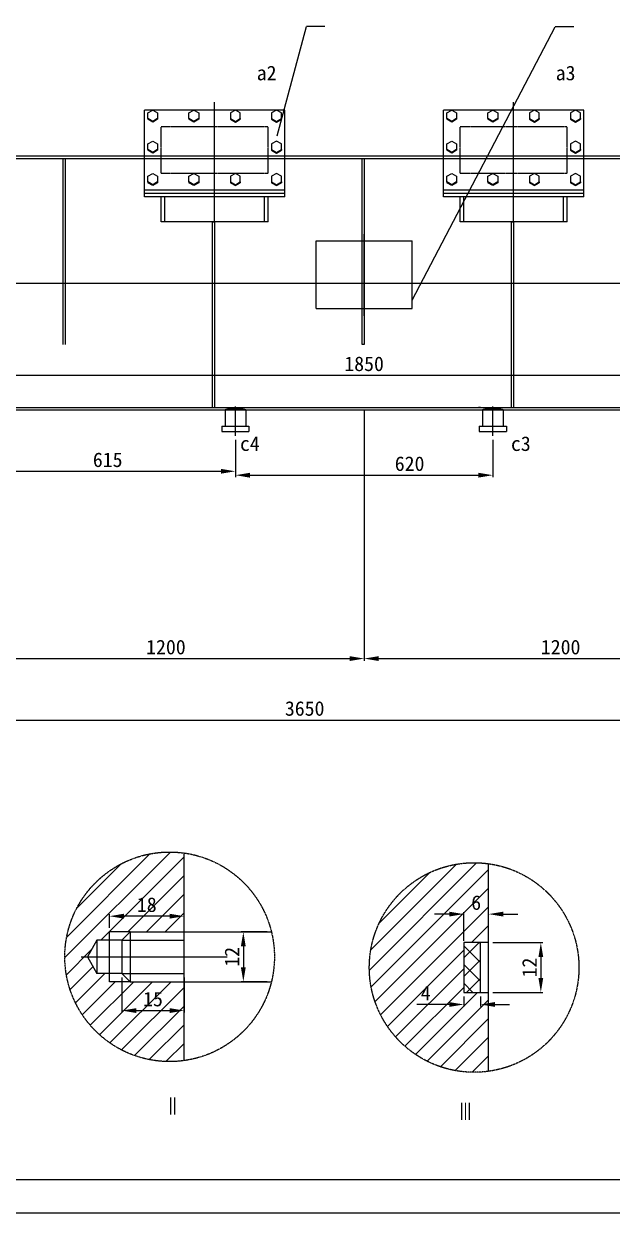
# Model space of a CAD drawing. Header units: millimetres. Extents: x -488296 to -479566, y 284705 to 289457.
# Drawn here: x -484511 to -483095, y 284705 to 287570 of the extents above; entities that cross this region are included whole.
import ezdxf
from ezdxf.lldxf.tags import DXFTag

# ---------------------------------------------------------------- set-up
doc = ezdxf.new("R2010")
doc.units = ezdxf.units.MM
doc.linetypes.add('CENTER2', pattern=[1.125, 0.75, -0.125, 0.125, -0.125])
doc.linetypes.add('HIDDEN2', pattern=[0.1875, 0.125, -0.0625])
for name, color, linetype in [('CDR_DWG1', 4, 'Continuous'), ('CEN', 2, 'CENTER'), ('center', 3, 'CENTER'), ('DASH', 5, 'HIDDEN2'), ('DIM', 4, 'Continuous'), ('FHID', 5, 'DASHED2'), ('xishixian', 3, 'CENTER2'), ('中心线', 1, 'CENTERX2'), ('粗', 7, 'Continuous'), ('细实线', 3, 'Continuous')]:
    doc.layers.add(name, color=color, linetype=linetype)
doc.styles.add('HZ', font='ROMANS.shx', dxfattribs={"width": 0.7, "height": 32, "bigfont": 'HZ.shx'})
tags = doc.linetypes.add('CENTER', pattern=[50.8, 31.75, -6.35, 6.35, -6.35]).pattern_tags.tags
tags[10:11] = [DXFTag(74, 4), DXFTag(75, 0), DXFTag(340, '0'), DXFTag(46, 1.0), DXFTag(50, 0.0), DXFTag(44, 0.0), DXFTag(45, 0.0)]
tags[8:9] = [DXFTag(74, 4), DXFTag(75, 0), DXFTag(340, '0'), DXFTag(46, 1.0), DXFTag(50, 0.0), DXFTag(44, 0.0), DXFTag(45, 0.0)]
tags[6:7] = [DXFTag(74, 4), DXFTag(75, 0), DXFTag(340, '0'), DXFTag(46, 1.0), DXFTag(50, 0.0), DXFTag(44, 0.0), DXFTag(45, 0.0)]
tags[4:5] = [DXFTag(74, 4), DXFTag(75, 0), DXFTag(340, '0'), DXFTag(46, 1.0), DXFTag(50, 0.0), DXFTag(44, 0.0), DXFTag(45, 0.0)]
tags = doc.linetypes.add('CENTERX2', pattern=[101.6, 63.5, -12.7, 12.7, -12.7]).pattern_tags.tags
tags[10:11] = [DXFTag(74, 4), DXFTag(75, 0), DXFTag(340, '0'), DXFTag(46, 1.0), DXFTag(50, 0.0), DXFTag(44, 0.0), DXFTag(45, 0.0)]
tags[8:9] = [DXFTag(74, 4), DXFTag(75, 0), DXFTag(340, '0'), DXFTag(46, 1.0), DXFTag(50, 0.0), DXFTag(44, 0.0), DXFTag(45, 0.0)]
tags[6:7] = [DXFTag(74, 4), DXFTag(75, 0), DXFTag(340, '0'), DXFTag(46, 1.0), DXFTag(50, 0.0), DXFTag(44, 0.0), DXFTag(45, 0.0)]
tags[4:5] = [DXFTag(74, 4), DXFTag(75, 0), DXFTag(340, '0'), DXFTag(46, 1.0), DXFTag(50, 0.0), DXFTag(44, 0.0), DXFTag(45, 0.0)]
tags = doc.linetypes.add('DASHED2', pattern=[0.375, 0.25, -0.125]).pattern_tags.tags
tags[6:7] = [DXFTag(74, 4), DXFTag(75, 0), DXFTag(340, '0'), DXFTag(46, 1.0), DXFTag(50, 0.0), DXFTag(44, 0.0), DXFTag(45, 0.0)]
tags[4:5] = [DXFTag(74, 4), DXFTag(75, 0), DXFTag(340, '0'), DXFTag(46, 1.0), DXFTag(50, 0.0), DXFTag(44, 0.0), DXFTag(45, 0.0)]
doc.dimstyles.get("Standard").update_dxf_attribs({"dimscale": 10, "dimtxt": 3.5, "dimasz": 3.5, "dimexe": 0.5, "dimexo": 1, "dimgap": 1, "dimtad": 1, "dimtoh": 1, "dimdec": 1, "dimdsep": 46, "dimtxsty": 'Standard', "dimcen": 0.09, "dimclrd": 256, "dimclre": 256, "dimclrt": 256, "dimadec": 0, "dimazin": 2, "dimtfac": 1, "dimtdec": 1, "dimtofl": 0, "dimtmove": 0, "dimatfit": 3, "dimfxl": 1, "dimtolj": 1, "dimtzin": 0, "dimarcsym": 0})
doc.dimstyles.new('Standard 10', dxfattribs={"dimscale": 10, "dimtxt": 3.5, "dimasz": 3.5, "dimexe": 0.5, "dimexo": 1, "dimgap": 1, "dimtad": 1, "dimtoh": 1, "dimdec": 1, "dimlfac": 0.1, "dimdsep": 46, "dimtxsty": 'Standard', "dimcen": 0.09, "dimclrd": 256, "dimclre": 256, "dimclrt": 256, "dimadec": 0, "dimazin": 2, "dimtfac": 1, "dimtdec": 1, "dimtofl": 0, "dimtmove": 0, "dimatfit": 3, "dimfxl": 1, "dimtolj": 1, "dimtzin": 0, "dimarcsym": 0})
pattern_1 = [(45, (4048.455, -2022.37), (-22.4506403, 22.4506403), [])]

# ---------------------------------------------------------------- blocks, each defined once
blk = doc.blocks.new('*D9')
at = {"lineweight": -2}
for p, q in [((-485517, 286575.4), (-485517, 285888)), ((-481866.9, 286565.4), (-481866.9, 285888)), ((-485482, 285893), (-481901.9, 285893))]:
    blk.add_line(p, q, dxfattribs=at)
for points in [[(-485482, 285898.9), (-485482, 285887.2), (-485517, 285893)], [(-481901.9, 285898.9), (-481901.9, 285887.2), (-481866.9, 285893)]]:
    blk.add_solid(points)
at = {"layer": 'DEFPOINTS', "color": 0}
for p in [(-485517, 286585.4), (-481866.9, 286575.4), (-481866.9, 285893)]:
    blk.add_point(p, dxfattribs=at)
at = {"insert": (-483835.1, 285920.5), "char_height": 35, "attachment_point": 5}
blk.add_mtext('\\A1;3650', dxfattribs=at)
blk = doc.blocks.new('*D10')
at = {"lineweight": -2}
for p, q in [((-483692, 286639.4), (-483692, 286035.9)), ((-482491.9, 286158.8), (-482491.9, 286035.9)), ((-483657, 286040.9), (-482526.9, 286040.9))]:
    blk.add_line(p, q, dxfattribs=at)
for points in [[(-483657, 286046.8), (-483657, 286035.1), (-483692, 286040.9)], [(-482526.9, 286046.8), (-482526.9, 286035.1), (-482491.9, 286040.9)]]:
    blk.add_solid(points)
at = {"layer": 'DEFPOINTS', "color": 0}
for p in [(-483692, 286649.4), (-482491.9, 286168.8), (-482491.9, 286040.9)]:
    blk.add_point(p, dxfattribs=at)
at = {"insert": (-483218.7, 286068.4), "char_height": 35, "attachment_point": 5}
blk.add_mtext('\\A1;1200', dxfattribs=at)
blk = doc.blocks.new('*D11')
at = {"lineweight": -2}
for p, q in [((-483692, 286629.4), (-483692, 286035.9)), ((-484892, 286148.8), (-484892, 286035.9)), ((-484857, 286040.9), (-483727, 286040.9))]:
    blk.add_line(p, q, dxfattribs=at)
for points in [[(-484857, 286046.8), (-484857, 286035.1), (-484892, 286040.9)], [(-483727, 286046.8), (-483727, 286035.1), (-483692, 286040.9)]]:
    blk.add_solid(points)
at = {"layer": 'DEFPOINTS', "color": 0}
for p in [(-483692, 286639.4), (-484892, 286158.8), (-483692, 286040.9)]:
    blk.add_point(p, dxfattribs=at)
at = {"insert": (-484169.2, 286068.4), "char_height": 35, "attachment_point": 5}
blk.add_mtext('\\A1;1200', dxfattribs=at)
blk = doc.blocks.new('*D12')
at = {"layer": 'CEN', "lineweight": -2}
for p, q in [((-484305.3, 285392.7), (-484305.3, 285425.5)), ((-484160.3, 285420.5), (-484270.3, 285420.5)), ((-484125.3, 285392.7), (-484125.3, 285425.5))]:
    blk.add_line(p, q, dxfattribs=at)
at = {"layer": 'CEN'}
for points in [[(-484270.3, 285426.4), (-484270.3, 285414.7), (-484305.3, 285420.5)], [(-484160.3, 285426.4), (-484160.3, 285414.7), (-484125.3, 285420.5)]]:
    blk.add_solid(points, dxfattribs=at)
at = {"layer": 'DEFPOINTS', "color": 0}
for p in [(-484305.3, 285420.5), (-484305.3, 285382.7), (-484125.3, 285382.7)]:
    blk.add_point(p, dxfattribs=at)
at = {"layer": 'CEN', "insert": (-484215.3, 285448), "char_height": 35, "attachment_point": 5}
blk.add_mtext('\\A1;18', dxfattribs=at)
blk = doc.blocks.new('*D33')
at = {"layer": 'CEN', "lineweight": -2}
for p, q in [((-483925.2, 285382.7), (-483987.8, 285382.7)), ((-483982.8, 285347.7), (-483982.8, 285297.7)), ((-483925.2, 285262.7), (-483987.8, 285262.7))]:
    blk.add_line(p, q, dxfattribs=at)
at = {"layer": 'CEN'}
for points in [[(-483988.7, 285347.7), (-483977, 285347.7), (-483982.8, 285382.7)], [(-483988.7, 285297.7), (-483977, 285297.7), (-483982.8, 285262.7)]]:
    blk.add_solid(points, dxfattribs=at)
at = {"layer": 'DEFPOINTS', "color": 0}
for p in [(-483915.2, 285382.7), (-483982.8, 285262.7), (-483915.2, 285262.7)]:
    blk.add_point(p, dxfattribs=at)
at = {"layer": 'CEN', "insert": (-484010.3, 285322.7), "char_height": 35, "attachment_point": 5, "rotation": 90}
blk.add_mtext('\\A1;12', dxfattribs=at)
blk = doc.blocks.new('*D34')
at = {"layer": 'CEN', "lineweight": -2}
for p, q in [((-484275.3, 285272.7), (-484275.3, 285188.2)), ((-484125.3, 285272.7), (-484125.3, 285188.2)), ((-484240.3, 285193.2), (-484160.3, 285193.2))]:
    blk.add_line(p, q, dxfattribs=at)
at = {"layer": 'CEN'}
for points in [[(-484240.3, 285199.1), (-484240.3, 285187.4), (-484275.3, 285193.2)], [(-484160.3, 285199.1), (-484160.3, 285187.4), (-484125.3, 285193.2)]]:
    blk.add_solid(points, dxfattribs=at)
at = {"layer": 'DEFPOINTS', "color": 0}
for p in [(-484275.3, 285282.7), (-484125.3, 285282.7), (-484125.3, 285193.2)]:
    blk.add_point(p, dxfattribs=at)
at = {"layer": 'CEN', "insert": (-484200.3, 285220.7), "char_height": 35, "attachment_point": 5}
blk.add_mtext('\\A1;15', dxfattribs=at)
blk = doc.blocks.new('*D35')
at = {"layer": 'CEN', "lineweight": -2}
for p, q in [((-483382.1, 285356.9), (-483261.4, 285356.9)), ((-483266.4, 285321.9), (-483266.4, 285271.9)), ((-483382.1, 285236.9), (-483261.4, 285236.9))]:
    blk.add_line(p, q, dxfattribs=at)
at = {"layer": 'CEN'}
for points in [[(-483272.2, 285321.9), (-483260.6, 285321.9), (-483266.4, 285356.9)], [(-483272.2, 285271.9), (-483260.6, 285271.9), (-483266.4, 285236.9)]]:
    blk.add_solid(points, dxfattribs=at)
at = {"layer": 'DEFPOINTS', "color": 0}
for p in [(-483392.1, 285356.9), (-483392.1, 285236.9), (-483266.4, 285236.9)]:
    blk.add_point(p, dxfattribs=at)
at = {"layer": 'CEN', "insert": (-483293.9, 285296.9), "char_height": 35, "attachment_point": 5, "rotation": 90}
blk.add_mtext('\\A1;12', dxfattribs=at)
blk = doc.blocks.new('*D13')
at = {"layer": 'CEN', "lineweight": -2}
for p, q in [((-483487.1, 285425.5), (-483522.1, 285425.5)), ((-483452.1, 285361.3), (-483452.1, 285430.5)), ((-483392.1, 285366.9), (-483392.1, 285430.5)), ((-483357.1, 285425.5), (-483322.1, 285425.5))]:
    blk.add_line(p, q, dxfattribs=at)
at = {"layer": 'CEN'}
for points in [[(-483487.1, 285431.3), (-483487.1, 285419.7), (-483452.1, 285425.5)], [(-483357.1, 285431.3), (-483357.1, 285419.7), (-483392.1, 285425.5)]]:
    blk.add_solid(points, dxfattribs=at)
at = {"layer": 'DEFPOINTS', "color": 0}
for p in [(-483392.1, 285425.5), (-483452.1, 285351.3), (-483392.1, 285356.9)]:
    blk.add_point(p, dxfattribs=at)
at = {"layer": 'CEN', "insert": (-483422.1, 285453), "char_height": 35, "attachment_point": 5}
blk.add_mtext('\\A1;6', dxfattribs=at)
blk = doc.blocks.new('*D36')
at = {"layer": 'CEN', "lineweight": -2}
for p, q in [((-483452.1, 285226.9), (-483452.1, 285202.9)), ((-483412.1, 285226.9), (-483412.1, 285202.9)), ((-483487.1, 285207.9), (-483565.4, 285207.9)), ((-483377.1, 285207.9), (-483342.1, 285207.9))]:
    blk.add_line(p, q, dxfattribs=at)
at = {"layer": 'CEN'}
for points in [[(-483487.1, 285213.7), (-483487.1, 285202.1), (-483452.1, 285207.9)], [(-483377.1, 285213.7), (-483377.1, 285202.1), (-483412.1, 285207.9)]]:
    blk.add_solid(points, dxfattribs=at)
at = {"layer": 'DEFPOINTS', "color": 0}
for p in [(-483452.1, 285236.9), (-483412.1, 285236.9), (-483452.1, 285207.9)]:
    blk.add_point(p, dxfattribs=at)
at = {"layer": 'CEN', "insert": (-483543.7, 285235.4), "char_height": 35, "attachment_point": 5}
blk.add_mtext('\\A1;4', dxfattribs=at)
blk = doc.blocks.new('*D4')
at = {"lineweight": -2}
for p, q in [((-484616.9, 286657.7), (-484616.9, 286728.1)), ((-484581.9, 286723.1), (-482802, 286723.1)), ((-482767, 286657.7), (-482767, 286728.1))]:
    blk.add_line(p, q, dxfattribs=at)
for points in [[(-484581.9, 286729), (-484581.9, 286717.3), (-484616.9, 286723.1)], [(-482802, 286729), (-482802, 286717.3), (-482767, 286723.1)]]:
    blk.add_solid(points)
at = {"layer": 'DEFPOINTS', "color": 0}
for p in [(-482767, 286723.1), (-484616.9, 286647.7), (-482767, 286647.7)]:
    blk.add_point(p, dxfattribs=at)
at = {"insert": (-483692, 286750.6), "char_height": 35, "attachment_point": 5}
blk.add_mtext('\\A1;1850', dxfattribs=at)
blk = doc.blocks.new('A$C726E691B')
for p, q in [((169, 124.8), (-169, 124.8)), ((-169, -83.9), (-169, 124.8)), ((169, -83.9), (169, 124.8)), ((-160.8, 104.5), (-160.8, 102.7)), ((-137.2, 104.5), (-137.2, 102.7)), ((-61.8, 104.5), (-61.8, 102.7)), ((-38.2, 104.5), (-38.2, 102.7)), ((38.2, 104.5), (38.2, 102.7)), ((61.8, 104.5), (61.8, 102.7)), ((137.2, 104.5), (137.2, 102.7)), ((160.8, 104.5), (160.8, 102.7)), ((-160.8, 29.8), (-160.8, 28.1)), ((-137.2, 29.8), (-137.2, 28.1)), ((137.2, 29.8), (137.2, 28.1)), ((160.8, 29.8), (160.8, 28.1)), ((-160.8, -48.3), (-160.8, -50)), ((-137.2, -48.3), (-137.2, -50)), ((-61.8, -48.3), (-61.8, -50)), ((-38.2, -48.3), (-38.2, -50)), ((38.2, -48.3), (38.2, -50)), ((61.8, -48.3), (61.8, -50)), ((137.2, -48.3), (137.2, -50)), ((160.8, -48.3), (160.8, -50)), ((169, -67.9), (-169, -67.9)), ((169, -83.9), (-169, -83.9)), ((-129, -143.9), (-129, -83.9)), ((-120, -143.9), (-120, -83.9)), ((120, -143.9), (120, -83.9)), ((129, -143.9), (129, -83.9)), ((129, -143.9), (-129, -143.9))]:
    blk.add_line(p, q)
for points in [[(-149, 124.8), (-137.2, 118.1), (-137.2, 104.5), (-149, 97.7), (-160.8, 104.5), (-160.8, 118.1)], [(-50, 124.8), (-38.2, 118.1), (-38.2, 104.5), (-50, 97.7), (-61.8, 104.5), (-61.8, 118.1)], [(50, 124.8), (38.2, 118.1), (38.2, 104.5), (50, 97.7), (61.8, 104.5), (61.8, 118.1)], [(149, 124.8), (137.2, 118.1), (137.2, 104.5), (149, 97.7), (160.8, 104.5), (160.8, 118.1)], [(-149, 50.2), (-137.2, 43.4), (-137.2, 29.8), (-149, 23), (-160.8, 29.8), (-160.8, 43.4)], [(149, 50.2), (137.2, 43.4), (137.2, 29.8), (149, 23), (160.8, 29.8), (160.8, 43.4)], [(-149, -27.9), (-137.2, -34.7), (-137.2, -48.3), (-149, -55.1), (-160.8, -48.3), (-160.8, -34.7)], [(-50, -27.9), (-38.2, -34.7), (-38.2, -48.3), (-50, -55.1), (-61.8, -48.3), (-61.8, -34.7)], [(50, -27.9), (38.2, -34.7), (38.2, -48.3), (50, -55.1), (61.8, -48.3), (61.8, -34.7)], [(149, -27.9), (137.2, -34.7), (137.2, -48.3), (149, -55.1), (160.8, -48.3), (160.8, -34.7)]]:
    blk.add_lwpolyline(points, close=True)
for points in [[(-137.2, 102.7), (-149, 95.9), (-160.8, 102.7)], [(-38.2, 102.7), (-50, 95.9), (-61.8, 102.7)], [(38.2, 102.7), (50, 95.9), (61.8, 102.7)], [(137.2, 102.7), (149, 95.9), (160.8, 102.7)], [(-137.2, 28.1), (-149, 21.3), (-160.8, 28.1)], [(137.2, 28.1), (149, 21.3), (160.8, 28.1)], [(-137.2, -50), (-149, -56.8), (-160.8, -50)], [(-38.2, -50), (-50, -56.8), (-61.8, -50)], [(38.2, -50), (50, -56.8), (61.8, -50)], [(137.2, -50), (149, -56.8), (160.8, -50)]]:
    blk.add_lwpolyline(points)
at = {"layer": 'center'}
blk.add_line((0, -143.9), (0, 143.9), dxfattribs=at)
at = {"layer": 'DASH'}
for p, q in [((129, 84.8), (-129, 84.8)), ((-129, -27.9), (-129, 84.8)), ((129, -27.9), (129, 84.8)), ((129, -27.9), (-129, -27.9))]:
    blk.add_line(p, q, dxfattribs=at)
at = {"layer": '粗'}
blk.add_line((169, -75.9), (-169, -75.9), dxfattribs=at)
blk = doc.blocks.new('*D46')
at = {"lineweight": -2}
for p, q in [((-484001.9, 286567.5), (-484001.9, 286487)), ((-484616.9, 286557.5), (-484616.9, 286487)), ((-484581.9, 286492), (-484036.9, 286492))]:
    blk.add_line(p, q, dxfattribs=at)
for points in [[(-484581.9, 286497.8), (-484581.9, 286486.2), (-484616.9, 286492)], [(-484036.9, 286497.8), (-484036.9, 286486.2), (-484001.9, 286492)]]:
    blk.add_solid(points)
at = {"layer": 'DEFPOINTS', "color": 0}
for p in [(-484616.9, 286567.5), (-484001.9, 286577.5), (-484001.9, 286492)]:
    blk.add_point(p, dxfattribs=at)
at = {"insert": (-484309.4, 286519.5), "char_height": 35, "attachment_point": 5}
blk.add_mtext('\\A1;615', dxfattribs=at)
blk = doc.blocks.new('*D47')
at = {"lineweight": -2}
for p, q in [((-484001.9, 286567.5), (-484001.9, 286477.6)), ((-483382, 286567.5), (-483382, 286477.6)), ((-483966.9, 286482.6), (-483417, 286482.6))]:
    blk.add_line(p, q, dxfattribs=at)
for points in [[(-483966.9, 286488.4), (-483966.9, 286476.7), (-484001.9, 286482.6)], [(-483417, 286488.4), (-483417, 286476.7), (-483382, 286482.6)]]:
    blk.add_solid(points)
at = {"layer": 'DEFPOINTS', "color": 0}
for p in [(-484001.9, 286577.5), (-483382, 286577.5), (-483382, 286482.6)]:
    blk.add_point(p, dxfattribs=at)
at = {"insert": (-483582.4, 286510.1), "char_height": 35, "attachment_point": 5}
blk.add_mtext('\\A1;620', dxfattribs=at)

msp = doc.modelspace()

# ---------------------------------------------------------------- hatches: boundary and pattern name
at = {"layer": 'DIM'}
h = msp.add_hatch(dxfattribs=at)
h.set_pattern_fill('ANSI31', color=256, scale=10, style=0)
h.set_pattern_definition(pattern_1)
h.paths.add_polyline_path([(-484125.3, 285382.72), (-484125.3, 285572.65, 0.4555779), (-484412.67, 285322.72, 0.4555779), (-484125.3, 285072.79), (-484125.3, 285262.72), (-484305.3, 285262.72), (-484305.3, 285282.72), (-484335.3, 285282.72), (-484358.4, 285322.72), (-484335.3, 285362.72), (-484305.3, 285362.72), (-484305.3, 285382.72)])
h.paths.add_polyline_path([(-484247.39, 285474.27), (-484183.22, 285474.27), (-484183.22, 285421.77), (-484247.39, 285421.77)], flags=24)
h.paths.add_polyline_path([(-484232.39, 285247), (-484168.22, 285247), (-484168.22, 285194.5), (-484232.39, 285194.5)], flags=24)
h = msp.add_hatch(dxfattribs=at)
h.set_pattern_fill('ANSI31', color=256, scale=10, style=0)
h.set_pattern_definition(pattern_1)
h.paths.add_polyline_path([(-483452.07, 285356.94), (-483392.07, 285356.94), (-483392.07, 285546.87, 0.4555779), (-483679.43, 285296.94, 0.4555779), (-483392.07, 285047.01), (-483392.07, 285236.94), (-483452.07, 285236.94)])
h.paths.add_polyline_path([(-483442.48, 285479.26), (-483401.65, 285479.26), (-483401.65, 285426.76), (-483442.48, 285426.76)], flags=24)
h.paths.add_polyline_path([(-483564.15, 285261.65), (-483523.32, 285261.65), (-483523.32, 285209.15), (-483564.15, 285209.15)], flags=24)
at = {"layer": '细实线'}
h = msp.add_hatch(dxfattribs=at)
h.set_pattern_fill('ANSI37', color=256, scale=10, style=0)
h.set_pattern_definition([(45, (1743.1, 952.103), (-22.4506403, 22.4506403), []), (135, (1743.1, 952.103), (-22.4506403, -22.4506403), [])])
h.paths.add_polyline_path([(-483412.07, 285356.94), (-483452.07, 285356.94), (-483452.07, 285236.94), (-483422.07, 285236.94), (-483412.07, 285236.94)])

# ---------------------------------------------------------------- linework, layer by layer
for p, q in [((-483901.49, 287300.15), (-483831.05, 287563.01)), ((-483576.42, 286903.79), (-483231.77, 287562.2)), ((-485473.98, 287251.39), (-481912.94, 287251.39)), ((-485470.98, 287245.39), (-481912.94, 287245.39)), ((-484326.86, 287245.39), (-484321.86, 287245.39)), ((-484171.94, 287245.39), (-484166.94, 287245.39)), ((-483671.98, 287245.39), (-483666.98, 287245.39)), ((-483691.92, 286866.24), (-483691.92, 287063.42)), ((-483807.42, 287046.84), (-483576.42, 287046.84)), ((-483807.42, 286883.95), (-483807.42, 287046.84)), ((-483576.42, 286883.95), (-483576.42, 287046.84)), ((-483807.42, 286883.95), (-483576.42, 286883.95)), ((-485473.98, 286645.39), (-481912.94, 286645.39)), ((-481912.94, 286639.39), (-485470.98, 286639.39)), ((-484026.94, 286639.39), (-484026.94, 286601)), ((-483976.94, 286639.39), (-483976.94, 286601)), ((-483411.86, 286645.39), (-483416.86, 286645.39)), ((-483406.97, 286639.39), (-483406.97, 286601)), ((-483356.97, 286639.39), (-483356.97, 286601)), ((-484034.57, 286601), (-483969.31, 286601)), ((-484034.57, 286601), (-484034.57, 286587.51)), ((-483969.31, 286601), (-483969.31, 286587.51)), ((-483414.6, 286601), (-483349.34, 286601)), ((-483414.6, 286601), (-483414.6, 286587.51)), ((-483349.34, 286601), (-483349.34, 286587.51)), ((-484034.57, 286587.51), (-483969.31, 286587.51)), ((-483414.6, 286587.51), (-483349.34, 286587.51)), ((-484125.3, 285072.79), (-484125.3, 285572.65)), ((-483392.07, 285047.01), (-483392.07, 285546.87)), ((-484335.3, 285362.72), (-484358.4, 285322.72)), ((-484305.3, 285362.72), (-484335.3, 285362.72)), ((-484305.3, 285362.72), (-484335.3, 285362.72)), ((-484335.3, 285362.72), (-484335.3, 285282.72)), ((-484305.3, 285262.72), (-484305.3, 285382.72)), ((-484275.3, 285362.72), (-484305.3, 285362.72)), ((-484275.3, 285362.72), (-484255.3, 285382.72)), ((-484275.3, 285362.72), (-484275.3, 285282.72)), ((-484255.3, 285382.72), (-483915.17, 285382.72)), ((-484255.3, 285382.72), (-484255.3, 285262.72)), ((-484125.3, 285262.72), (-484125.3, 285382.72)), ((-483392.07, 285356.94), (-483452.07, 285356.94)), ((-483452.07, 285356.94), (-483452.07, 285236.94)), ((-483412.07, 285236.94), (-483412.07, 285356.94)), ((-484358.4, 285322.72), (-484335.3, 285282.72)), ((-484305.3, 285282.72), (-484335.3, 285282.72)), ((-484275.3, 285282.72), (-484305.3, 285282.72)), ((-484255.3, 285262.72), (-484275.3, 285282.72)), ((-484255.3, 285262.72), (-483915.17, 285262.72)), ((-483452.07, 285236.94), (-483392.07, 285236.94)), ((-483452.07, 285236.94), (-483422.07, 285236.94))]:
    msp.add_line(p, q)
at = {"color": 0}
for p, q in [((-483786.26, 287562.9), (-483831.05, 287563.01)), ((-483186.98, 287562.09), (-483231.77, 287562.2))]:
    msp.add_line(p, q, dxfattribs=at)
for points in [[(-483976.94, 286639.39, 0), (-483976.95, 286639.46, 0), (-483976.97, 286639.53, 0), (-483977.01, 286639.59, 0), (-483977.07, 286639.66, 0), (-483977.13, 286639.73, 0), (-483977.22, 286639.8, 0), (-483977.31, 286639.86, 0), (-483977.43, 286639.93, 0), (-483977.55, 286640, 0), (-483977.69, 286640.06, 0), (-483977.85, 286640.13, 0), (-483978.02, 286640.19, 0), (-483978.21, 286640.26, 0), (-483978.41, 286640.32, 0), (-483978.62, 286640.39, 0), (-483978.85, 286640.45, 0), (-483979.09, 286640.51, 0), (-483979.35, 286640.58, 0), (-483979.61, 286640.64, 0), (-483979.9, 286640.7, 0), (-483980.19, 286640.76, 0), (-483980.5, 286640.81, 0), (-483980.82, 286640.87, 0), (-483981.16, 286640.93, 0), (-483981.51, 286640.99, 0), (-483981.86, 286641.04, 0), (-483982.24, 286641.09, 0), (-483982.62, 286641.15, 0), (-483983.01, 286641.2, 0), (-483983.42, 286641.25, 0), (-483983.84, 286641.3, 0), (-483984.27, 286641.35, 0), (-483984.71, 286641.4, 0), (-483985.16, 286641.44, 0), (-483985.62, 286641.49, 0), (-483986.09, 286641.53, 0), (-483986.56, 286641.57, 0), (-483987.05, 286641.62, 0), (-483987.55, 286641.66, 0), (-483988.06, 286641.69, 0), (-483988.57, 286641.73, 0), (-483989.09, 286641.77, 0), (-483989.62, 286641.8, 0), (-483990.16, 286641.83, 0), (-483990.7, 286641.86, 0), (-483991.26, 286641.89, 0), (-483991.81, 286641.92, 0), (-483992.38, 286641.95, 0), (-483992.95, 286641.97, 0), (-483993.52, 286642, 0), (-483994.1, 286642.02, 0), (-483994.69, 286642.04, 0), (-483995.28, 286642.06, 0), (-483995.87, 286642.08, 0), (-483996.47, 286642.09, 0), (-483997.07, 286642.11, 0), (-483997.67, 286642.12, 0), (-483998.28, 286642.13, 0), (-483998.88, 286642.14, 0), (-483999.49, 286642.15, 0), (-484000.11, 286642.15, 0), (-484000.72, 286642.16, 0), (-484001.33, 286642.16, 0), (-484001.94, 286642.16, 0), (-484002.56, 286642.16, 0), (-484003.17, 286642.16, 0), (-484003.78, 286642.15, 0), (-484004.4, 286642.15, 0), (-484005.01, 286642.14, 0), (-484005.61, 286642.13, 0), (-484006.22, 286642.12, 0), (-484006.82, 286642.11, 0), (-484007.42, 286642.09, 0), (-484008.02, 286642.08, 0), (-484008.61, 286642.06, 0), (-484009.2, 286642.04, 0), (-484009.79, 286642.02, 0), (-484010.37, 286642, 0), (-484010.94, 286641.97, 0), (-484011.51, 286641.95, 0), (-484012.08, 286641.92, 0), (-484012.63, 286641.89, 0), (-484013.19, 286641.86, 0), (-484013.73, 286641.83, 0), (-484014.27, 286641.8, 0), (-484014.8, 286641.77, 0), (-484015.32, 286641.73, 0), (-484015.83, 286641.69, 0), (-484016.34, 286641.66, 0), (-484016.84, 286641.62, 0), (-484017.33, 286641.57, 0), (-484017.8, 286641.53, 0), (-484018.27, 286641.49, 0), (-484018.73, 286641.44, 0), (-484019.18, 286641.4, 0), (-484019.62, 286641.35, 0), (-484020.05, 286641.3, 0), (-484020.47, 286641.25, 0), (-484020.88, 286641.2, 0), (-484021.27, 286641.15, 0), (-484021.65, 286641.09, 0), (-484022.03, 286641.04, 0), (-484022.38, 286640.99, 0), (-484022.73, 286640.93, 0), (-484023.07, 286640.87, 0), (-484023.39, 286640.81, 0), (-484023.7, 286640.76, 0), (-484023.99, 286640.7, 0), (-484024.28, 286640.64, 0), (-484024.54, 286640.58, 0), (-484024.8, 286640.51, 0), (-484025.04, 286640.45, 0), (-484025.27, 286640.39, 0), (-484025.48, 286640.32, 0), (-484025.68, 286640.26, 0), (-484025.87, 286640.19, 0), (-484026.04, 286640.13, 0), (-484026.2, 286640.06, 0), (-484026.34, 286640, 0), (-484026.46, 286639.93, 0), (-484026.58, 286639.86, 0), (-484026.67, 286639.8, 0), (-484026.76, 286639.73, 0), (-484026.82, 286639.66, 0), (-484026.88, 286639.59, 0), (-484026.91, 286639.53, 0), (-484026.94, 286639.46, 0), (-484026.94, 286639.39, 0)], [(-483356.97, 286639.39, 0), (-483356.98, 286639.46, 0), (-483357, 286639.53, 0), (-483357.04, 286639.59, 0), (-483357.1, 286639.66, 0), (-483357.16, 286639.73, 0), (-483357.25, 286639.8, 0), (-483357.34, 286639.86, 0), (-483357.46, 286639.93, 0), (-483357.58, 286640, 0), (-483357.72, 286640.06, 0), (-483357.88, 286640.13, 0), (-483358.05, 286640.19, 0), (-483358.24, 286640.26, 0), (-483358.44, 286640.32, 0), (-483358.65, 286640.39, 0), (-483358.88, 286640.45, 0), (-483359.12, 286640.51, 0), (-483359.38, 286640.58, 0), (-483359.64, 286640.64, 0), (-483359.93, 286640.7, 0), (-483360.22, 286640.76, 0), (-483360.53, 286640.81, 0), (-483360.85, 286640.87, 0), (-483361.19, 286640.93, 0), (-483361.54, 286640.99, 0), (-483361.89, 286641.04, 0), (-483362.27, 286641.09, 0), (-483362.65, 286641.15, 0), (-483363.04, 286641.2, 0), (-483363.45, 286641.25, 0), (-483363.87, 286641.3, 0), (-483364.3, 286641.35, 0), (-483364.74, 286641.4, 0), (-483365.19, 286641.44, 0), (-483365.65, 286641.49, 0), (-483366.12, 286641.53, 0), (-483366.59, 286641.57, 0), (-483367.08, 286641.62, 0), (-483367.58, 286641.66, 0), (-483368.09, 286641.69, 0), (-483368.6, 286641.73, 0), (-483369.12, 286641.77, 0), (-483369.65, 286641.8, 0), (-483370.19, 286641.83, 0), (-483370.73, 286641.86, 0), (-483371.29, 286641.89, 0), (-483371.84, 286641.92, 0), (-483372.41, 286641.95, 0), (-483372.98, 286641.97, 0), (-483373.55, 286642, 0), (-483374.13, 286642.02, 0), (-483374.72, 286642.04, 0), (-483375.31, 286642.06, 0), (-483375.9, 286642.08, 0), (-483376.5, 286642.09, 0), (-483377.1, 286642.11, 0), (-483377.7, 286642.12, 0), (-483378.31, 286642.13, 0), (-483378.91, 286642.14, 0), (-483379.52, 286642.15, 0), (-483380.14, 286642.15, 0), (-483380.75, 286642.16, 0), (-483381.36, 286642.16, 0), (-483381.97, 286642.16, 0), (-483382.59, 286642.16, 0), (-483383.2, 286642.16, 0), (-483383.81, 286642.15, 0), (-483384.43, 286642.15, 0), (-483385.04, 286642.14, 0), (-483385.64, 286642.13, 0), (-483386.25, 286642.12, 0), (-483386.85, 286642.11, 0), (-483387.45, 286642.09, 0), (-483388.05, 286642.08, 0), (-483388.64, 286642.06, 0), (-483389.23, 286642.04, 0), (-483389.82, 286642.02, 0), (-483390.4, 286642, 0), (-483390.97, 286641.97, 0), (-483391.54, 286641.95, 0), (-483392.11, 286641.92, 0), (-483392.66, 286641.89, 0), (-483393.22, 286641.86, 0), (-483393.76, 286641.83, 0), (-483394.3, 286641.8, 0), (-483394.83, 286641.77, 0), (-483395.35, 286641.73, 0), (-483395.86, 286641.69, 0), (-483396.37, 286641.66, 0), (-483396.87, 286641.62, 0), (-483397.36, 286641.57, 0), (-483397.83, 286641.53, 0), (-483398.3, 286641.49, 0), (-483398.76, 286641.44, 0), (-483399.21, 286641.4, 0), (-483399.65, 286641.35, 0), (-483400.08, 286641.3, 0), (-483400.5, 286641.25, 0), (-483400.91, 286641.2, 0), (-483401.3, 286641.15, 0), (-483401.68, 286641.09, 0), (-483402.06, 286641.04, 0), (-483402.41, 286640.99, 0), (-483402.76, 286640.93, 0), (-483403.1, 286640.87, 0), (-483403.42, 286640.81, 0), (-483403.73, 286640.76, 0), (-483404.02, 286640.7, 0), (-483404.31, 286640.64, 0), (-483404.57, 286640.58, 0), (-483404.83, 286640.51, 0), (-483405.07, 286640.45, 0), (-483405.3, 286640.39, 0), (-483405.51, 286640.32, 0), (-483405.71, 286640.26, 0), (-483405.9, 286640.19, 0), (-483406.07, 286640.13, 0), (-483406.23, 286640.06, 0), (-483406.37, 286640, 0), (-483406.49, 286639.93, 0), (-483406.61, 286639.86, 0), (-483406.7, 286639.8, 0), (-483406.79, 286639.73, 0), (-483406.85, 286639.66, 0), (-483406.91, 286639.59, 0), (-483406.94, 286639.53, 0), (-483406.97, 286639.46, 0), (-483406.97, 286639.39, 0)]]:
    msp.add_polyline3d(points)
at = {"layer": 'CDR_DWG1', "color": 4}
msp.add_line((-479645.72, 284785.2), (-486085.72, 284785.2), dxfattribs=at)
msp.add_lwpolyline([(-486285.72, 284705.2), (-486285.72, 289457.2), (-479565.72, 289457.2), (-479565.72, 284705.2)], close=True, dxfattribs=at)
at = {"layer": 'FHID'}
for p, q in [((-484416.98, 286797.64), (-484416.98, 287245.39)), ((-484411.98, 287245.39), (-484411.98, 286797.64)), ((-483696.98, 286797.64), (-483696.98, 287245.39)), ((-483691.98, 287245.39), (-483691.98, 286797.64)), ((-484056.98, 286645.39), (-484056.98, 287093.14)), ((-484056.98, 287093.14), (-484051.98, 287093.14)), ((-484051.98, 287093.14), (-484051.98, 286645.39)), ((-483337.06, 286645.39), (-483337.06, 287093.14)), ((-483337.06, 287093.14), (-483332.06, 287093.14)), ((-483332.06, 287093.14), (-483332.06, 286645.39)), ((-483691.98, 286797.64), (-483696.98, 286797.64))]:
    msp.add_line(p, q, dxfattribs=at)
at = {"layer": 'xishixian'}
for centre in [(-484160.3, 285322.72), (-483427.07, 285296.94)]:
    msp.add_circle(centre, 252.37, dxfattribs=at)
at = {"layer": '中心线'}
for p, q in [((-486062.78, 286945.39), (-481245.97, 286945.39)), ((-484001.94, 286577.51), (-484001.94, 286647.74)), ((-483381.97, 286577.51), (-483381.97, 286647.74)), ((-484373.33, 285322.72), (-484021.88, 285322.72))]:
    msp.add_line(p, q, dxfattribs=at)
at = {"layer": '细实线'}
for p, q in [((-484255.3, 285382.72), (-484305.3, 285382.72)), ((-484275.3, 285362.72), (-484125.3, 285362.72)), ((-484275.3, 285282.72), (-484125.3, 285282.72)), ((-484255.3, 285262.72), (-484305.3, 285262.72))]:
    msp.add_line(p, q, dxfattribs=at)

# ---------------------------------------------------------------- block references
for p in [(-484051.98, 287237.05), (-483332.06, 287237.05)]:
    msp.add_blockref('A$C726E691B', p)

# ---------------------------------------------------------------- texts
at = {"linetype": 'Continuous', "char_height": 35, "attachment_point": 5}
for s, insert in [('{\\fSimSun|b0|i0|c134|p54;a2}', (-483926.68, 287450.86)), ('{\\fSimSun|b0|i0|c134|p54;a3}', (-483206.76, 287450.86)), ('\\f宋体|b0|i0|c134|p54;c4', (-483967.04, 286558.26)), ('\\f宋体|b0|i0|c134|p54;c3', (-483314.63, 286558.19))]:
    msp.add_mtext(s, dxfattribs=dict(at, insert=insert))
at = {"layer": 'CEN', "style": 'HZ', "width": 0.7}
for s, p in [('Ⅱ', (-484168.82, 284937.75)), ('Ⅲ', (-483463.79, 284924.95))]:
    msp.add_text(s, height=48.05, dxfattribs=at).set_placement(p)

# ---------------------------------------------------------------- dimensions: what is measured, and where the dimension line sits
for base, p1, p2, picture, middle in [((-482766.97, 286723.13), (-484616.94, 286647.74), (-482766.97, 286647.74), '*D4', (-483691.96, 286750.63)), ((-484001.94, 286492), (-484616.94, 286567.51), (-484001.94, 286577.51), '*D46', (-484309.44, 286519.5))]:
    dim = msp.add_linear_dim(base=base, p1=p1, p2=p2, dimstyle='Standard')
    dim.commit()
    dim.dimension.update_dxf_attribs({"geometry": picture, "text_midpoint": middle})
for base, p1, p2, picture, middle in [((-483691.96, 286040.95), (-484892.02, 286158.77), (-483691.96, 286639.39), '*D11', (-484169.15, 286040.95)), ((-482491.89, 286040.95), (-483691.96, 286649.39), (-482491.89, 286168.77), '*D10', (-483218.68, 286040.95)), ((-481866.94, 285893.04), (-485516.98, 286585.39), (-481866.94, 286575.39), '*D9', (-483835.12, 285893.04))]:
    dim = msp.add_linear_dim(base=base, p1=p1, p2=p2, dimstyle='Standard', override={"dimdec": 0})
    dim.commit()
    dim.dimension.update_dxf_attribs({"geometry": picture, "text_midpoint": middle, "dimtype": 160})
dim = msp.add_linear_dim(base=(-483381.97, 286482.58), p1=(-484001.94, 286577.51), p2=(-483381.97, 286577.51), dimstyle='Standard')
dim.commit()
dim.dimension.update_dxf_attribs({"geometry": '*D47', "text_midpoint": (-483582.43, 286482.58), "dimtype": 160})
at = {"layer": 'CEN'}
for base, p1, p2, picture, middle in [((-484305.3, 285420.52), (-484125.3, 285382.72), (-484305.3, 285382.72), '*D12', (-484215.3, 285448.02)), ((-483392.07, 285425.51), (-483452.07, 285351.34), (-483392.07, 285356.94), '*D13', (-483422.07, 285453.01)), ((-484125.3, 285193.25), (-484275.3, 285282.72), (-484125.3, 285282.72), '*D34', (-484200.3, 285220.75)), ((-483452.07, 285207.9), (-483412.07, 285236.94), (-483452.07, 285236.94), '*D36', (-483543.73, 285235.4))]:
    dim = msp.add_linear_dim(base=base, p1=p1, p2=p2, dimstyle='Standard 10', dxfattribs=at)
    dim.commit()
    dim.dimension.update_dxf_attribs({"geometry": picture, "text_midpoint": middle})
dim = msp.add_linear_dim(base=(-483982.83, 285262.72), p1=(-483915.17, 285382.72), p2=(-483915.17, 285262.72), angle=90, dimstyle='Standard 10', dxfattribs=at)
dim.commit()
dim.dimension.update_dxf_attribs({"geometry": '*D33', "text_midpoint": (-483982.83, 285322.72), "dimtype": 160})
dim = msp.add_linear_dim(base=(-483266.4, 285236.94), p1=(-483392.07, 285356.94), p2=(-483392.07, 285236.94), angle=90, dimstyle='Standard 10', dxfattribs=at)
dim.commit()
dim.dimension.update_dxf_attribs({"geometry": '*D35', "text_midpoint": (-483293.9, 285296.94)})

doc.saveas('drawing.dxf')
